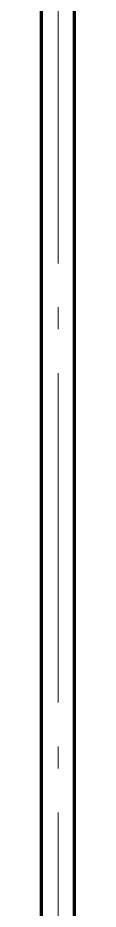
# Model space of a CAD drawing. Header units: millimetres. Extents: x 0 to 1554, y 0 to 420.
# Drawn here: x 120 to 121.5, y 197.97 to 238.56 of the extents above; entities that cross this region are included whole.
import ezdxf

# ---------------------------------------------------------------- set-up
doc = ezdxf.new("R2010")
doc.units = ezdxf.units.MM
doc.linetypes.add('IRAM-E-TRAZOS', pattern=[5, 4, -1])
doc.linetypes.add('IRAM-F-TRAZO-PUNTO', pattern=[20, 15, -2, 1, -2])
for name, color, linetype, lineweight in [('01-VISIBLE', 7, 'CONTINUOUS', 70), ('02-OCULTA', 4, 'IRAM-E-TRAZOS', 35), ('03-EJE', 1, 'IRAM-F-TRAZO-PUNTO', 18)]:
    doc.layers.add(name, color=color, linetype=linetype, lineweight=lineweight)

msp = doc.modelspace()

# ---------------------------------------------------------------- linework, layer by layer
at = {"layer": '01-VISIBLE'}
for p, q in [((120, 167.125), (120, 294.306)), ((121.5, 167.125), (121.5, 294.306))]:
    msp.add_line(p, q, dxfattribs=at)
at = {"layer": '02-OCULTA'}
for p, q in [((120, 174.758), (120, 294.306)), ((121.5, 174.758), (121.5, 294.306))]:
    msp.add_line(p, q, dxfattribs=at)
at = {"layer": '03-EJE'}
msp.add_line((120.75, 167.375), (120.75, 325.375), dxfattribs=at)

doc.saveas('drawing.dxf')
